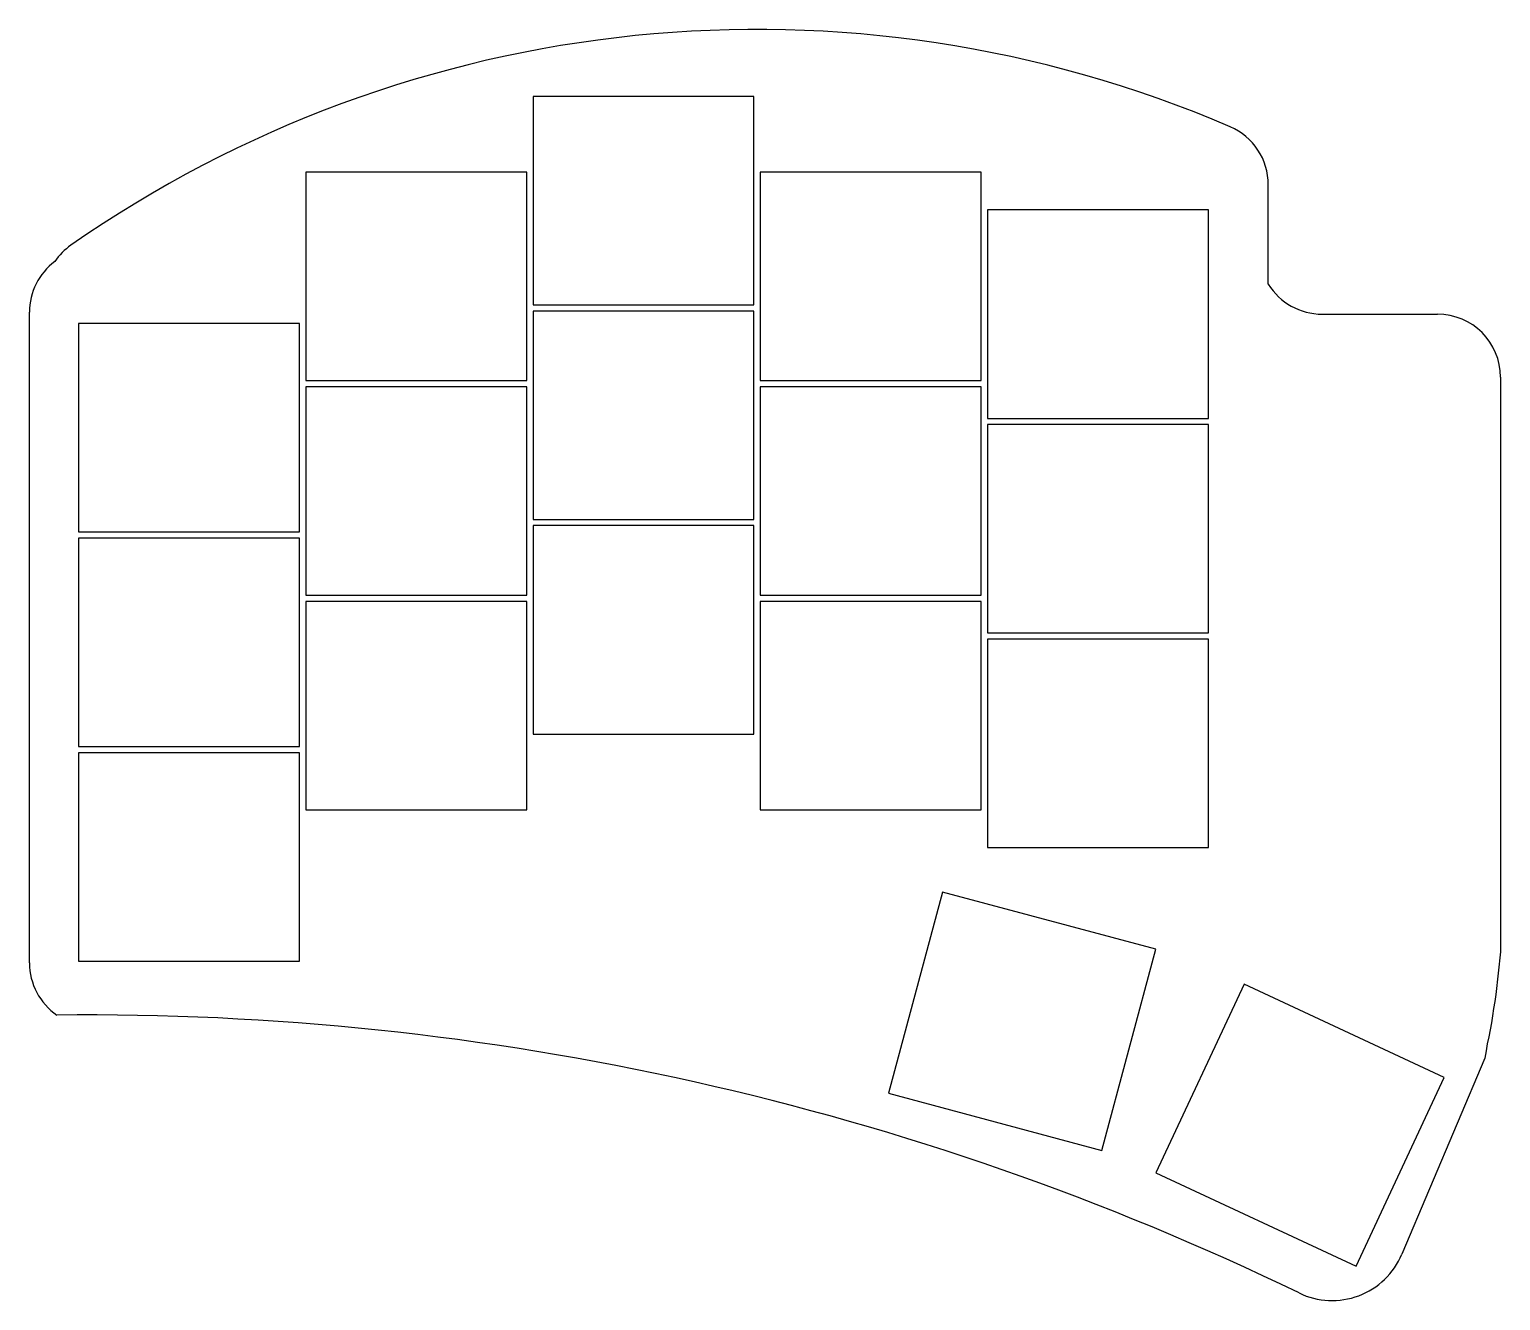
# Model space of a CAD drawing. Header units: millimetres. Extents: x 87 to 204, y -135 to -34.
import ezdxf

# ---------------------------------------------------------------- set-up
doc = ezdxf.new("R2010")
doc.units = ezdxf.units.MM

msp = doc.modelspace()

# ---------------------------------------------------------------- linework, layer by layer
for p, q in [((144.75, -39.75), (127.25, -39.75)), ((127.25, -39.75), (127.25, -56.25)), ((144.75, -56.25), (144.75, -39.75)), ((126.75, -45.75), (109.25, -45.75)), ((109.25, -45.75), (109.25, -62.25)), ((126.75, -62.25), (126.75, -45.75)), ((162.75, -45.75), (145.25, -45.75)), ((145.25, -45.75), (145.25, -62.25)), ((162.75, -62.25), (162.75, -45.75)), ((185.5, -54.62), (185.5, -46.75)), ((180.75, -48.75), (163.25, -48.75)), ((163.25, -48.75), (163.25, -65.25)), ((180.75, -65.25), (180.75, -48.75)), ((87.35, -108.38), (87.35, -56.84)), ((127.25, -56.25), (144.75, -56.25)), ((144.75, -56.75), (127.25, -56.75)), ((127.25, -56.75), (127.25, -73.25)), ((144.75, -73.25), (144.75, -56.75)), ((189.76, -57), (198.9, -57)), ((108.75, -57.75), (91.25, -57.75)), ((91.25, -57.75), (91.25, -74.25)), ((108.75, -74.25), (108.75, -57.75)), ((109.25, -62.25), (126.75, -62.25)), ((126.75, -62.75), (109.25, -62.75)), ((109.25, -62.75), (109.25, -79.25)), ((126.75, -79.25), (126.75, -62.75)), ((145.25, -62.25), (162.75, -62.25)), ((162.75, -62.75), (145.25, -62.75)), ((145.25, -62.75), (145.25, -79.25)), ((162.75, -79.25), (162.75, -62.75)), ((203.9, -62), (203.9, -107.5)), ((163.25, -65.25), (180.75, -65.25)), ((180.75, -65.75), (163.25, -65.75)), ((163.25, -65.75), (163.25, -82.25)), ((180.75, -82.25), (180.75, -65.75)), ((127.25, -73.25), (144.75, -73.25)), ((91.25, -74.25), (108.75, -74.25)), ((144.75, -73.75), (127.25, -73.75)), ((127.25, -73.75), (127.25, -90.25)), ((144.75, -90.25), (144.75, -73.75)), ((108.75, -74.75), (91.25, -74.75)), ((91.25, -74.75), (91.25, -91.25)), ((108.75, -91.25), (108.75, -74.75)), ((109.25, -79.25), (126.75, -79.25)), ((145.25, -79.25), (162.75, -79.25)), ((126.75, -79.75), (109.25, -79.75)), ((109.25, -79.75), (109.25, -96.25)), ((126.75, -96.25), (126.75, -79.75)), ((162.75, -79.75), (145.25, -79.75)), ((145.25, -79.75), (145.25, -96.25)), ((162.75, -96.25), (162.75, -79.75)), ((163.25, -82.25), (180.75, -82.25)), ((180.75, -82.75), (163.25, -82.75)), ((163.25, -82.75), (163.25, -99.25)), ((180.75, -99.25), (180.75, -82.75)), ((127.25, -90.25), (144.75, -90.25)), ((91.25, -91.25), (108.75, -91.25)), ((108.75, -91.75), (91.25, -91.75)), ((91.25, -91.75), (91.25, -108.25)), ((108.75, -108.25), (108.75, -91.75)), ((109.25, -96.25), (126.75, -96.25)), ((145.25, -96.25), (162.75, -96.25)), ((163.25, -99.25), (180.75, -99.25)), ((159.68, -102.77), (155.41, -118.7)), ((176.59, -107.3), (159.68, -102.77)), ((91.25, -108.25), (108.75, -108.25)), ((172.32, -123.23), (176.59, -107.3)), ((203.9, -107.5), (203.53, -110.87)), ((183.58, -110.05), (176.6, -125.01)), ((199.44, -117.45), (183.58, -110.05)), ((203.44, -111.43), (203.35, -111.99)), ((203.53, -110.87), (203.44, -111.43)), ((203.26, -112.56), (203.17, -113.12)), ((203.35, -111.99), (203.26, -112.56)), ((203.07, -113.68), (202.97, -114.24)), ((203.17, -113.12), (203.07, -113.68)), ((202.75, -115.35), (202.64, -115.91)), ((202.85, -114.8), (202.75, -115.35)), ((202.97, -114.24), (202.85, -114.8)), ((202.64, -115.91), (196.08, -131.45)), ((192.46, -132.4), (199.44, -117.45)), ((155.41, -118.7), (172.32, -123.23)), ((176.6, -125.01), (192.46, -132.4))]:
    msp.add_line(p, q)
for centre, radius, start, end in [((145, -129.45), 95, 66.7687, 124.9053), ((180.5, -46.75), 5, 0, 66.7687), ((93.5, -55.64), 5, 124.9053, 145.8724), ((92.35, -56.84), 5, 126.7118, 180), ((189.76, -52), 5, 211.5701, 270), ((198.9, -62), 5, 0, 90), ((92.35, -108.38), 5, 180, 235.7211), ((92, -332.5), 220, 64.1467, 90.6423), ((190.55, -129.12), 6, 244.1467, 337.1211)]:
    msp.add_arc(centre, radius, start, end)

doc.saveas('drawing.dxf')
